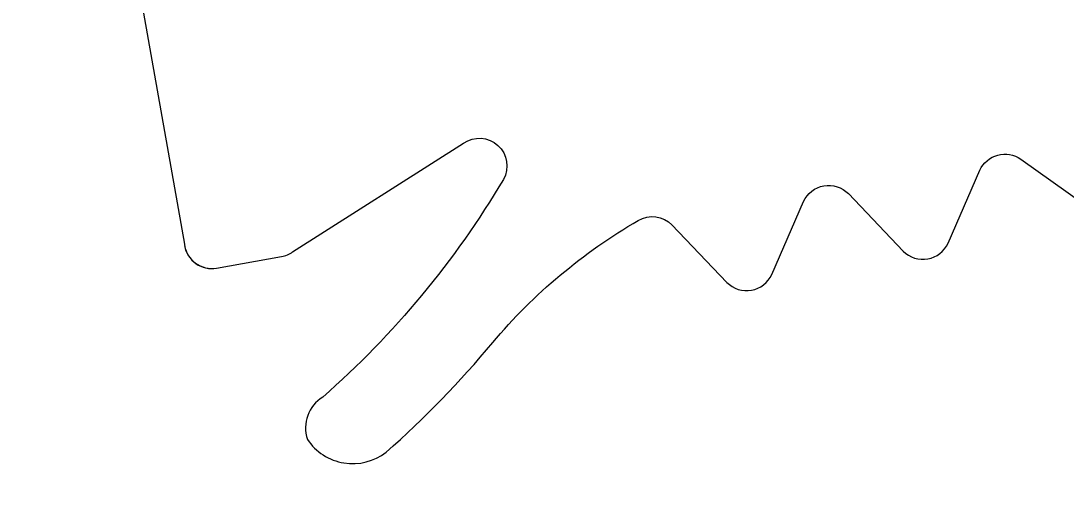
# Model space of a CAD drawing. Header units: millimetres. Extents: x 0 to 9483559, y -180456 to 305735.
# Drawn here: x 457245.15 to 457256.72, y 27032.97 to 27038.27 of the extents above; entities that cross this region are included whole.
import ezdxf
from ezdxf.enums import TextEntityAlignment as Align

# ---------------------------------------------------------------- set-up
doc = ezdxf.new("R2018")
doc.units = ezdxf.units.MM
for name, color, linetype, lineweight in [('АР_Маркер экспликации', 239, 'Continuous', 13), ('АР_Номер помещения', 250, 'Continuous', 9), ('АР_Размеры', 175, 'Continuous', 9), ('АР_Сущ Несущая стена', 250, 'Continuous', 50)]:
    doc.layers.add(name, color=color, linetype=linetype, lineweight=lineweight)
doc.layers.add('АР_Названия помещений', color=124, linetype='Continuous', lineweight=5, plot=False)
doc.layers.add('АР_Помещения_площадь', color=19, linetype='Continuous', lineweight=9, plot=False)
doc.styles.add('ISOCPEUR', font='', dxfattribs={"height": 250})
doc.styles.get("Standard").update_dxf_attribs({"font": 'GOST.TTF'})
doc.styles.get('ISOCPEUR').set_extended_font_data('ISOCPEUR', italic=True)

# ---------------------------------------------------------------- blocks, each defined once
blk = doc.blocks.new('*U333')
at = {"color": 7, "style": 'ISOCPEUR', "width": 0.7, "flags": 1}
blk.add_attdef('КАТЕГОРИЯ', (-499.166, -2092.186), '', height=250, dxfattribs=at)
at = {"layer": 'АР_Номер помещения', "color": 7, "style": 'ISOCPEUR', "width": 0.7}
blk.add_attdef('НОМЕР_ПОМЕЩЕНИЯ', text='', height=300, dxfattribs=at).set_placement((-13874.5, 6637.552), align=Align.MIDDLE_CENTER)
at = {"layer": 'АР_Помещения_площадь', "color": 7, "lineweight": 30, "width": 0.7, "flags": 104}
blk.add_attdef('ИМЯ_ПОМЕЩЕНИЯ', text='', height=100, dxfattribs=at).set_placement((157.628, 1217.141), align=Align.MIDDLE_CENTER)
at = {"layer": 'АР_Помещения_площадь', "color": 7, "style": 'ISOCPEUR', "width": 0.7}
blk.add_attdef('ПЛОЩАДЬ_ПОМЕЩЕНИЯ', text='', height=200, dxfattribs=at).set_placement((-12654.582, 407.672), align=Align.MIDDLE_RIGHT)
blk = doc.blocks.new('*U327')
at = {"color": 7, "style": 'ISOCPEUR', "width": 0.7, "flags": 1}
blk.add_attdef('КАТЕГОРИЯ', (-499.166, -2092.186), '', height=250, dxfattribs=at)
at = {"layer": 'АР_Номер помещения', "color": 7, "style": 'ISOCPEUR', "width": 0.7}
blk.add_attdef('НОМЕР_ПОМЕЩЕНИЯ', text='', height=300, dxfattribs=at).set_placement((-17424.901, 1870.773), align=Align.MIDDLE_CENTER)
at = {"layer": 'АР_Помещения_площадь', "color": 7, "lineweight": 30, "width": 0.7, "flags": 104}
blk.add_attdef('ИМЯ_ПОМЕЩЕНИЯ', text='', height=100, dxfattribs=at).set_placement((157.628, 1217.141), align=Align.MIDDLE_CENTER)
at = {"layer": 'АР_Помещения_площадь', "color": 7, "style": 'ISOCPEUR', "width": 0.7}
blk.add_attdef('ПЛОЩАДЬ_ПОМЕЩЕНИЯ', text='', height=200, dxfattribs=at).set_placement((-12452.811, 399.356), align=Align.MIDDLE_RIGHT)

msp = doc.modelspace()

# ---------------------------------------------------------------- linework, layer by layer
at = {"layer": 'АР_Размеры', "color": 5, "lineweight": 9, "ltscale": 100, "transparency": 33554687}
msp.add_lwpolyline([(457245.705, 27042.882), (457246.961, 27035.799, 0.430028), (457247.317, 27035.535), (457248.037, 27035.663, 0.109814), (457248.159, 27035.713), (457250.051, 27036.915, -0.800036), (457250.491, 27036.516, -0.079083), (457248.492, 27034.109, 0.348803), (457248.322, 27033.641, 0.436125), (457249.194, 27033.5, 0.038423), (457250.373, 27034.711, -0.086853), (457251.983, 27036.061, -0.346763), (457252.357, 27036.012), (457252.965, 27035.377, 0.527877), (457253.461, 27035.465), (457253.813, 27036.27, -0.527877), (457254.309, 27036.358), (457254.917, 27035.723, 0.527877), (457255.412, 27035.811), (457255.765, 27036.616, -0.469739), (457256.217, 27036.741), (457257.738, 27035.658, 0.667984)], format="xyb", dxfattribs=at)
msp.add_lwpolyline([(457245.705, 27042.882), (457246.961, 27035.799, 0.430028), (457247.317, 27035.535), (457248.037, 27035.663, 0.109814), (457248.159, 27035.713), (457250.051, 27036.915, -0.800036), (457250.491, 27036.516, -0.079083), (457248.492, 27034.109, 0.348803), (457248.322, 27033.641, 0.436125), (457249.194, 27033.5, 0.038423), (457250.373, 27034.711, -0.086853), (457251.983, 27036.061, -0.346763), (457252.357, 27036.012), (457252.965, 27035.377, 0.527877), (457253.461, 27035.465), (457253.813, 27036.27, -0.527877), (457254.309, 27036.358), (457254.917, 27035.723, 0.527877), (457255.412, 27035.811), (457255.765, 27036.616, -0.469739), (457256.217, 27036.741), (457257.738, 27035.658, 0.667984)], format="xyb", dxfattribs=at)
msp.add_lwpolyline([(457245.705, 27042.882), (457246.961, 27035.799, 0.430028), (457247.317, 27035.535), (457248.037, 27035.663, 0.109814), (457248.159, 27035.713), (457250.051, 27036.915, -0.800036), (457250.491, 27036.516, -0.079083), (457248.492, 27034.109, 0.348803), (457248.322, 27033.641, 0.436125), (457249.194, 27033.5, 0.038423), (457250.373, 27034.711, -0.086853), (457251.983, 27036.061, -0.346763), (457252.357, 27036.012), (457252.965, 27035.377, 0.527877), (457253.461, 27035.465), (457253.813, 27036.27, -0.527877), (457254.309, 27036.358), (457254.917, 27035.723, 0.527877), (457255.412, 27035.811), (457255.765, 27036.616, -0.469739), (457256.217, 27036.741), (457257.738, 27035.658, 0.667984)], format="xyb", dxfattribs=at)
msp.add_lwpolyline([(457245.705, 27042.882), (457246.961, 27035.799, 0.430028), (457247.317, 27035.535), (457248.037, 27035.663, 0.109814), (457248.159, 27035.713), (457250.051, 27036.915, -0.800036), (457250.491, 27036.516, -0.079083), (457248.492, 27034.109, 0.348803), (457248.322, 27033.641, 0.436125), (457249.194, 27033.5, 0.038423), (457250.373, 27034.711, -0.086853), (457251.983, 27036.061, -0.346763), (457252.357, 27036.012), (457252.965, 27035.377, 0.527877), (457253.461, 27035.465), (457253.813, 27036.27, -0.527877), (457254.309, 27036.358), (457254.917, 27035.723, 0.527877), (457255.412, 27035.811), (457255.765, 27036.616, -0.469739), (457256.217, 27036.741), (457257.738, 27035.658, 0.667984)], format="xyb", dxfattribs=at)
msp.add_lwpolyline([(457245.705, 27042.882), (457246.961, 27035.799, 0.430028), (457247.317, 27035.535), (457248.037, 27035.663, 0.109814), (457248.159, 27035.713), (457250.051, 27036.915, -0.800036), (457250.491, 27036.516, -0.079083), (457248.492, 27034.109, 0.348803), (457248.322, 27033.641, 0.436125), (457249.194, 27033.5, 0.038423), (457250.373, 27034.711, -0.086853), (457251.983, 27036.061, -0.346763), (457252.357, 27036.012), (457252.965, 27035.377, 0.527877), (457253.461, 27035.465), (457253.813, 27036.27, -0.527877), (457254.309, 27036.358), (457254.917, 27035.723, 0.527877), (457255.412, 27035.811), (457255.765, 27036.616, -0.469739), (457256.217, 27036.741), (457257.738, 27035.658, 0.667984)], format="xyb", dxfattribs=at)
msp.add_lwpolyline([(457245.705, 27042.882), (457246.961, 27035.799, 0.430028), (457247.317, 27035.535), (457248.037, 27035.663, 0.109814), (457248.159, 27035.713), (457250.051, 27036.915, -0.800036), (457250.491, 27036.516, -0.079083), (457248.492, 27034.109, 0.348803), (457248.322, 27033.641, 0.436125), (457249.194, 27033.5, 0.038423), (457250.373, 27034.711, -0.086853), (457251.983, 27036.061, -0.346763), (457252.357, 27036.012), (457252.965, 27035.377, 0.527877), (457253.461, 27035.465), (457253.813, 27036.27, -0.527877), (457254.309, 27036.358), (457254.917, 27035.723, 0.527877), (457255.412, 27035.811), (457255.765, 27036.616, -0.469739), (457256.217, 27036.741), (457257.738, 27035.658, 0.667984)], format="xyb", dxfattribs=at)
msp.add_lwpolyline([(457245.705, 27042.882), (457246.961, 27035.799, 0.430028), (457247.317, 27035.535), (457248.037, 27035.663, 0.109814), (457248.159, 27035.713), (457250.051, 27036.915, -0.800036), (457250.491, 27036.516, -0.079083), (457248.492, 27034.109, 0.348803), (457248.322, 27033.641, 0.436125), (457249.194, 27033.5, 0.038423), (457250.373, 27034.711, -0.086853), (457251.983, 27036.061, -0.346763), (457252.357, 27036.012), (457252.965, 27035.377, 0.527877), (457253.461, 27035.465), (457253.813, 27036.27, -0.527877), (457254.309, 27036.358), (457254.917, 27035.723, 0.527877), (457255.412, 27035.811), (457255.765, 27036.616, -0.469739), (457256.217, 27036.741), (457257.738, 27035.658, 0.667984)], format="xyb", dxfattribs=at)
msp.add_lwpolyline([(457245.705, 27042.882), (457246.961, 27035.799, 0.430028), (457247.317, 27035.535), (457248.037, 27035.663, 0.109814), (457248.159, 27035.713), (457250.051, 27036.915, -0.800036), (457250.491, 27036.516, -0.079083), (457248.492, 27034.109, 0.348803), (457248.322, 27033.641, 0.436125), (457249.194, 27033.5, 0.038423), (457250.373, 27034.711, -0.086853), (457251.983, 27036.061, -0.346763), (457252.357, 27036.012), (457252.965, 27035.377, 0.527877), (457253.461, 27035.465), (457253.813, 27036.27, -0.527877), (457254.309, 27036.358), (457254.917, 27035.723, 0.527877), (457255.412, 27035.811), (457255.765, 27036.616, -0.469739), (457256.217, 27036.741), (457257.738, 27035.658, 0.667984)], format="xyb", dxfattribs=at)
msp.add_lwpolyline([(457245.705, 27042.882), (457246.961, 27035.799, 0.430028), (457247.317, 27035.535), (457248.037, 27035.663, 0.109814), (457248.159, 27035.713), (457250.051, 27036.915, -0.800036), (457250.491, 27036.516, -0.079083), (457248.492, 27034.109, 0.348803), (457248.322, 27033.641, 0.436125), (457249.194, 27033.5, 0.038423), (457250.373, 27034.711, -0.086853), (457251.983, 27036.061, -0.346763), (457252.357, 27036.012), (457252.965, 27035.377, 0.527877), (457253.461, 27035.465), (457253.813, 27036.27, -0.527877), (457254.309, 27036.358), (457254.917, 27035.723, 0.527877), (457255.412, 27035.811), (457255.765, 27036.616, -0.469739), (457256.217, 27036.741), (457257.738, 27035.658, 0.667984)], format="xyb", dxfattribs=at)
msp.add_lwpolyline([(457245.705, 27042.882), (457246.961, 27035.799, 0.430028), (457247.317, 27035.535), (457248.037, 27035.663, 0.109814), (457248.159, 27035.713), (457250.051, 27036.915, -0.800036), (457250.491, 27036.516, -0.079083), (457248.492, 27034.109, 0.348803), (457248.322, 27033.641, 0.436125), (457249.194, 27033.5, 0.038423), (457250.373, 27034.711, -0.086853), (457251.983, 27036.061, -0.346763), (457252.357, 27036.012), (457252.965, 27035.377, 0.527877), (457253.461, 27035.465), (457253.813, 27036.27, -0.527877), (457254.309, 27036.358), (457254.917, 27035.723, 0.527877), (457255.412, 27035.811), (457255.765, 27036.616, -0.469739), (457256.217, 27036.741), (457257.738, 27035.658, 0.667984)], format="xyb", dxfattribs=at)
msp.add_lwpolyline([(457245.705, 27042.882), (457246.961, 27035.799, 0.430028), (457247.317, 27035.535), (457248.037, 27035.663, 0.109814), (457248.159, 27035.713), (457250.051, 27036.915, -0.800036), (457250.491, 27036.516, -0.079083), (457248.492, 27034.109, 0.348803), (457248.322, 27033.641, 0.436125), (457249.194, 27033.5, 0.038423), (457250.373, 27034.711, -0.086853), (457251.983, 27036.061, -0.346763), (457252.357, 27036.012), (457252.965, 27035.377, 0.527877), (457253.461, 27035.465), (457253.813, 27036.27, -0.527877), (457254.309, 27036.358), (457254.917, 27035.723, 0.527877), (457255.412, 27035.811), (457255.765, 27036.616, -0.469739), (457256.217, 27036.741), (457257.738, 27035.658, 0.667984)], format="xyb", dxfattribs=at)
msp.add_lwpolyline([(457245.705, 27042.882), (457246.961, 27035.799, 0.430028), (457247.317, 27035.535), (457248.037, 27035.663, 0.109814), (457248.159, 27035.713), (457250.051, 27036.915, -0.800036), (457250.491, 27036.516, -0.079083), (457248.492, 27034.109, 0.348803), (457248.322, 27033.641, 0.436125), (457249.194, 27033.5, 0.038423), (457250.373, 27034.711, -0.086853), (457251.983, 27036.061, -0.346763), (457252.357, 27036.012), (457252.965, 27035.377, 0.527877), (457253.461, 27035.465), (457253.813, 27036.27, -0.527877), (457254.309, 27036.358), (457254.917, 27035.723, 0.527877), (457255.412, 27035.811), (457255.765, 27036.616, -0.469739), (457256.217, 27036.741), (457257.738, 27035.658, 0.667984)], format="xyb", dxfattribs=at)
msp.add_lwpolyline([(457245.705, 27042.882), (457246.961, 27035.799, 0.430028), (457247.317, 27035.535), (457248.037, 27035.663, 0.109814), (457248.159, 27035.713), (457250.051, 27036.915, -0.800036), (457250.491, 27036.516, -0.079083), (457248.492, 27034.109, 0.348803), (457248.322, 27033.641, 0.436125), (457249.194, 27033.5, 0.038423), (457250.373, 27034.711, -0.086853), (457251.983, 27036.061, -0.346763), (457252.357, 27036.012), (457252.965, 27035.377, 0.527877), (457253.461, 27035.465), (457253.813, 27036.27, -0.527877), (457254.309, 27036.358), (457254.917, 27035.723, 0.527877), (457255.412, 27035.811), (457255.765, 27036.616, -0.469739), (457256.217, 27036.741), (457257.738, 27035.658, 0.667984)], format="xyb", dxfattribs=at)
msp.add_lwpolyline([(457245.705, 27042.882), (457246.961, 27035.799, 0.430028), (457247.317, 27035.535), (457248.037, 27035.663, 0.109814), (457248.159, 27035.713), (457250.051, 27036.915, -0.800036), (457250.491, 27036.516, -0.079083), (457248.492, 27034.109, 0.348803), (457248.322, 27033.641, 0.436125), (457249.194, 27033.5, 0.038423), (457250.373, 27034.711, -0.086853), (457251.983, 27036.061, -0.346763), (457252.357, 27036.012), (457252.965, 27035.377, 0.527877), (457253.461, 27035.465), (457253.813, 27036.27, -0.527877), (457254.309, 27036.358), (457254.917, 27035.723, 0.527877), (457255.412, 27035.811), (457255.765, 27036.616, -0.469739), (457256.217, 27036.741), (457257.738, 27035.658, 0.667984)], format="xyb", dxfattribs=at)
msp.add_lwpolyline([(457245.705, 27042.882), (457246.961, 27035.799, 0.430028), (457247.317, 27035.535), (457248.037, 27035.663, 0.109814), (457248.159, 27035.713), (457250.051, 27036.915, -0.800036), (457250.491, 27036.516, -0.079083), (457248.492, 27034.109, 0.348803), (457248.322, 27033.641, 0.436125), (457249.194, 27033.5, 0.038423), (457250.373, 27034.711, -0.086853), (457251.983, 27036.061, -0.346763), (457252.357, 27036.012), (457252.965, 27035.377, 0.527877), (457253.461, 27035.465), (457253.813, 27036.27, -0.527877), (457254.309, 27036.358), (457254.917, 27035.723, 0.527877), (457255.412, 27035.811), (457255.765, 27036.616, -0.469739), (457256.217, 27036.741), (457257.738, 27035.658, 0.667984)], format="xyb", dxfattribs=at)
msp.add_lwpolyline([(457245.705, 27042.882), (457246.961, 27035.799, 0.430028), (457247.317, 27035.535), (457248.037, 27035.663, 0.109814), (457248.159, 27035.713), (457250.051, 27036.915, -0.800036), (457250.491, 27036.516, -0.079083), (457248.492, 27034.109, 0.348803), (457248.322, 27033.641, 0.436125), (457249.194, 27033.5, 0.038423), (457250.373, 27034.711, -0.086853), (457251.983, 27036.061, -0.346763), (457252.357, 27036.012), (457252.965, 27035.377, 0.527877), (457253.461, 27035.465), (457253.813, 27036.27, -0.527877), (457254.309, 27036.358), (457254.917, 27035.723, 0.527877), (457255.412, 27035.811), (457255.765, 27036.616, -0.469739), (457256.217, 27036.741), (457257.738, 27035.658, 0.667984)], format="xyb", dxfattribs=at)
msp.add_lwpolyline([(457245.705, 27042.882), (457246.961, 27035.799, 0.430028), (457247.317, 27035.535), (457248.037, 27035.663, 0.109814), (457248.159, 27035.713), (457250.051, 27036.915, -0.800036), (457250.491, 27036.516, -0.079083), (457248.492, 27034.109, 0.348803), (457248.322, 27033.641, 0.436125), (457249.194, 27033.5, 0.038423), (457250.373, 27034.711, -0.086853), (457251.983, 27036.061, -0.346763), (457252.357, 27036.012), (457252.965, 27035.377, 0.527877), (457253.461, 27035.465), (457253.813, 27036.27, -0.527877), (457254.309, 27036.358), (457254.917, 27035.723, 0.527877), (457255.412, 27035.811), (457255.765, 27036.616, -0.469739), (457256.217, 27036.741), (457257.738, 27035.658, 0.667984)], format="xyb", dxfattribs=at)
msp.add_lwpolyline([(457245.705, 27042.882), (457246.961, 27035.799, 0.430028), (457247.317, 27035.535), (457248.037, 27035.663, 0.109814), (457248.159, 27035.713), (457250.051, 27036.915, -0.800036), (457250.491, 27036.516, -0.079083), (457248.492, 27034.109, 0.348803), (457248.322, 27033.641, 0.436125), (457249.194, 27033.5, 0.038423), (457250.373, 27034.711, -0.086853), (457251.983, 27036.061, -0.346763), (457252.357, 27036.012), (457252.965, 27035.377, 0.527877), (457253.461, 27035.465), (457253.813, 27036.27, -0.527877), (457254.309, 27036.358), (457254.917, 27035.723, 0.527877), (457255.412, 27035.811), (457255.765, 27036.616, -0.469739), (457256.217, 27036.741), (457257.738, 27035.658, 0.667984)], format="xyb", dxfattribs=at)
msp.add_lwpolyline([(457245.705, 27042.882), (457246.961, 27035.799, 0.430028), (457247.317, 27035.535), (457248.037, 27035.663, 0.109814), (457248.159, 27035.713), (457250.051, 27036.915, -0.800036), (457250.491, 27036.516, -0.079083), (457248.492, 27034.109, 0.348803), (457248.322, 27033.641, 0.436125), (457249.194, 27033.5, 0.038423), (457250.373, 27034.711, -0.086853), (457251.983, 27036.061, -0.346763), (457252.357, 27036.012), (457252.965, 27035.377, 0.527877), (457253.461, 27035.465), (457253.813, 27036.27, -0.527877), (457254.309, 27036.358), (457254.917, 27035.723, 0.527877), (457255.412, 27035.811), (457255.765, 27036.616, -0.469739), (457256.217, 27036.741), (457257.738, 27035.658, 0.667984)], format="xyb", dxfattribs=at)
msp.add_lwpolyline([(457245.705, 27042.882), (457246.961, 27035.799, 0.430028), (457247.317, 27035.535), (457248.037, 27035.663, 0.109814), (457248.159, 27035.713), (457250.051, 27036.915, -0.800036), (457250.491, 27036.516, -0.079083), (457248.492, 27034.109, 0.348803), (457248.322, 27033.641, 0.436125), (457249.194, 27033.5, 0.038423), (457250.373, 27034.711, -0.086853), (457251.983, 27036.061, -0.346763), (457252.357, 27036.012), (457252.965, 27035.377, 0.527877), (457253.461, 27035.465), (457253.813, 27036.27, -0.527877), (457254.309, 27036.358), (457254.917, 27035.723, 0.527877), (457255.412, 27035.811), (457255.765, 27036.616, -0.469739), (457256.217, 27036.741), (457257.738, 27035.658, 0.667984)], format="xyb", dxfattribs=at)
msp.add_lwpolyline([(457245.705, 27042.882), (457246.961, 27035.799, 0.430028), (457247.317, 27035.535), (457248.037, 27035.663, 0.109814), (457248.159, 27035.713), (457250.051, 27036.915, -0.800036), (457250.491, 27036.516, -0.079083), (457248.492, 27034.109, 0.348803), (457248.322, 27033.641, 0.436125), (457249.194, 27033.5, 0.038423), (457250.373, 27034.711, -0.086853), (457251.983, 27036.061, -0.346763), (457252.357, 27036.012), (457252.965, 27035.377, 0.527877), (457253.461, 27035.465), (457253.813, 27036.27, -0.527877), (457254.309, 27036.358), (457254.917, 27035.723, 0.527877), (457255.412, 27035.811), (457255.765, 27036.616, -0.469739), (457256.217, 27036.741), (457257.738, 27035.658, 0.667984)], format="xyb", dxfattribs=at)
msp.add_lwpolyline([(457245.705, 27042.882), (457246.961, 27035.799, 0.430028), (457247.317, 27035.535), (457248.037, 27035.663, 0.109814), (457248.159, 27035.713), (457250.051, 27036.915, -0.800036), (457250.491, 27036.516, -0.079083), (457248.492, 27034.109, 0.348803), (457248.322, 27033.641, 0.436125), (457249.194, 27033.5, 0.038423), (457250.373, 27034.711, -0.086853), (457251.983, 27036.061, -0.346763), (457252.357, 27036.012), (457252.965, 27035.377, 0.527877), (457253.461, 27035.465), (457253.813, 27036.27, -0.527877), (457254.309, 27036.358), (457254.917, 27035.723, 0.527877), (457255.412, 27035.811), (457255.765, 27036.616, -0.469739), (457256.217, 27036.741), (457257.738, 27035.658, 0.667984)], format="xyb", dxfattribs=at)
msp.add_lwpolyline([(457245.705, 27042.882), (457246.961, 27035.799, 0.430028), (457247.317, 27035.535), (457248.037, 27035.663, 0.109814), (457248.159, 27035.713), (457250.051, 27036.915, -0.800036), (457250.491, 27036.516, -0.079083), (457248.492, 27034.109, 0.348803), (457248.322, 27033.641, 0.436125), (457249.194, 27033.5, 0.038423), (457250.373, 27034.711, -0.086853), (457251.983, 27036.061, -0.346763), (457252.357, 27036.012), (457252.965, 27035.377, 0.527877), (457253.461, 27035.465), (457253.813, 27036.27, -0.527877), (457254.309, 27036.358), (457254.917, 27035.723, 0.527877), (457255.412, 27035.811), (457255.765, 27036.616, -0.469739), (457256.217, 27036.741), (457257.738, 27035.658, 0.667984)], format="xyb", dxfattribs=at)
msp.add_lwpolyline([(457245.705, 27042.882), (457246.961, 27035.799, 0.430028), (457247.317, 27035.535), (457248.037, 27035.663, 0.109814), (457248.159, 27035.713), (457250.051, 27036.915, -0.800036), (457250.491, 27036.516, -0.079083), (457248.492, 27034.109, 0.348803), (457248.322, 27033.641, 0.436125), (457249.194, 27033.5, 0.038423), (457250.373, 27034.711, -0.086853), (457251.983, 27036.061, -0.346763), (457252.357, 27036.012), (457252.965, 27035.377, 0.527877), (457253.461, 27035.465), (457253.813, 27036.27, -0.527877), (457254.309, 27036.358), (457254.917, 27035.723, 0.527877), (457255.412, 27035.811), (457255.765, 27036.616, -0.469739), (457256.217, 27036.741), (457257.738, 27035.658, 0.667984)], format="xyb", dxfattribs=at)
msp.add_lwpolyline([(457245.705, 27042.882), (457246.961, 27035.799, 0.430028), (457247.317, 27035.535), (457248.037, 27035.663, 0.109814), (457248.159, 27035.713), (457250.051, 27036.915, -0.800036), (457250.491, 27036.516, -0.079083), (457248.492, 27034.109, 0.348803), (457248.322, 27033.641, 0.436125), (457249.194, 27033.5, 0.038423), (457250.373, 27034.711, -0.086853), (457251.983, 27036.061, -0.346763), (457252.357, 27036.012), (457252.965, 27035.377, 0.527877), (457253.461, 27035.465), (457253.813, 27036.27, -0.527877), (457254.309, 27036.358), (457254.917, 27035.723, 0.527877), (457255.412, 27035.811), (457255.765, 27036.616, -0.469739), (457256.217, 27036.741), (457257.738, 27035.658, 0.667984)], format="xyb", dxfattribs=at)
msp.add_lwpolyline([(457245.705, 27042.882), (457246.961, 27035.799, 0.430028), (457247.317, 27035.535), (457248.037, 27035.663, 0.109814), (457248.159, 27035.713), (457250.051, 27036.915, -0.800036), (457250.491, 27036.516, -0.079083), (457248.492, 27034.109, 0.348803), (457248.322, 27033.641, 0.436125), (457249.194, 27033.5, 0.038423), (457250.373, 27034.711, -0.086853), (457251.983, 27036.061, -0.346763), (457252.357, 27036.012), (457252.965, 27035.377, 0.527877), (457253.461, 27035.465), (457253.813, 27036.27, -0.527877), (457254.309, 27036.358), (457254.917, 27035.723, 0.527877), (457255.412, 27035.811), (457255.765, 27036.616, -0.469739), (457256.217, 27036.741), (457257.738, 27035.658, 0.667984)], format="xyb", dxfattribs=at)
msp.add_lwpolyline([(457245.705, 27042.882), (457246.961, 27035.799, 0.430028), (457247.317, 27035.535), (457248.037, 27035.663, 0.109814), (457248.159, 27035.713), (457250.051, 27036.915, -0.800036), (457250.491, 27036.516, -0.079083), (457248.492, 27034.109, 0.348803), (457248.322, 27033.641, 0.436125), (457249.194, 27033.5, 0.038423), (457250.373, 27034.711, -0.086853), (457251.983, 27036.061, -0.346763), (457252.357, 27036.012), (457252.965, 27035.377, 0.527877), (457253.461, 27035.465), (457253.813, 27036.27, -0.527877), (457254.309, 27036.358), (457254.917, 27035.723, 0.527877), (457255.412, 27035.811), (457255.765, 27036.616, -0.469739), (457256.217, 27036.741), (457257.738, 27035.658, 0.667984)], format="xyb", dxfattribs=at)
msp.add_lwpolyline([(457245.705, 27042.882), (457246.961, 27035.799, 0.430028), (457247.317, 27035.535), (457248.037, 27035.663, 0.109814), (457248.159, 27035.713), (457250.051, 27036.915, -0.800036), (457250.491, 27036.516, -0.079083), (457248.492, 27034.109, 0.348803), (457248.322, 27033.641, 0.436125), (457249.194, 27033.5, 0.038423), (457250.373, 27034.711, -0.086853), (457251.983, 27036.061, -0.346763), (457252.357, 27036.012), (457252.965, 27035.377, 0.527877), (457253.461, 27035.465), (457253.813, 27036.27, -0.527877), (457254.309, 27036.358), (457254.917, 27035.723, 0.527877), (457255.412, 27035.811), (457255.765, 27036.616, -0.469739), (457256.217, 27036.741), (457257.738, 27035.658, 0.667984)], format="xyb", dxfattribs=at)
msp.add_lwpolyline([(457245.705, 27042.882), (457246.961, 27035.799, 0.430028), (457247.317, 27035.535), (457248.037, 27035.663, 0.109814), (457248.159, 27035.713), (457250.051, 27036.915, -0.800036), (457250.491, 27036.516, -0.079083), (457248.492, 27034.109, 0.348803), (457248.322, 27033.641, 0.436125), (457249.194, 27033.5, 0.038423), (457250.373, 27034.711, -0.086853), (457251.983, 27036.061, -0.346763), (457252.357, 27036.012), (457252.965, 27035.377, 0.527877), (457253.461, 27035.465), (457253.813, 27036.27, -0.527877), (457254.309, 27036.358), (457254.917, 27035.723, 0.527877), (457255.412, 27035.811), (457255.765, 27036.616, -0.469739), (457256.217, 27036.741), (457257.738, 27035.658, 0.667984)], format="xyb", dxfattribs=at)
msp.add_lwpolyline([(457245.705, 27042.882), (457246.961, 27035.799, 0.430028), (457247.317, 27035.535), (457248.037, 27035.663, 0.109814), (457248.159, 27035.713), (457250.051, 27036.915, -0.800036), (457250.491, 27036.516, -0.079083), (457248.492, 27034.109, 0.348803), (457248.322, 27033.641, 0.436125), (457249.194, 27033.5, 0.038423), (457250.373, 27034.711, -0.086853), (457251.983, 27036.061, -0.346763), (457252.357, 27036.012), (457252.965, 27035.377, 0.527877), (457253.461, 27035.465), (457253.813, 27036.27, -0.527877), (457254.309, 27036.358), (457254.917, 27035.723, 0.527877), (457255.412, 27035.811), (457255.765, 27036.616, -0.469739), (457256.217, 27036.741), (457257.738, 27035.658, 0.667984)], format="xyb", dxfattribs=at)
msp.add_lwpolyline([(457245.705, 27042.882), (457246.961, 27035.799, 0.430028), (457247.317, 27035.535), (457248.037, 27035.663, 0.109814), (457248.159, 27035.713), (457250.051, 27036.915, -0.800036), (457250.491, 27036.516, -0.079083), (457248.492, 27034.109, 0.348803), (457248.322, 27033.641, 0.436125), (457249.194, 27033.5, 0.038423), (457250.373, 27034.711, -0.086853), (457251.983, 27036.061, -0.346763), (457252.357, 27036.012), (457252.965, 27035.377, 0.527877), (457253.461, 27035.465), (457253.813, 27036.27, -0.527877), (457254.309, 27036.358), (457254.917, 27035.723, 0.527877), (457255.412, 27035.811), (457255.765, 27036.616, -0.469739), (457256.217, 27036.741), (457257.738, 27035.658, 0.667984)], format="xyb", dxfattribs=at)
msp.add_lwpolyline([(457245.705, 27042.882), (457246.961, 27035.799, 0.430028), (457247.317, 27035.535), (457248.037, 27035.663, 0.109814), (457248.159, 27035.713), (457250.051, 27036.915, -0.800036), (457250.491, 27036.516, -0.079083), (457248.492, 27034.109, 0.348803), (457248.322, 27033.641, 0.436125), (457249.194, 27033.5, 0.038423), (457250.373, 27034.711, -0.086853), (457251.983, 27036.061, -0.346763), (457252.357, 27036.012), (457252.965, 27035.377, 0.527877), (457253.461, 27035.465), (457253.813, 27036.27, -0.527877), (457254.309, 27036.358), (457254.917, 27035.723, 0.527877), (457255.412, 27035.811), (457255.765, 27036.616, -0.469739), (457256.217, 27036.741), (457257.738, 27035.658, 0.667984)], format="xyb", dxfattribs=at)
msp.add_lwpolyline([(457245.705, 27042.882), (457246.961, 27035.799, 0.430028), (457247.317, 27035.535), (457248.037, 27035.663, 0.109814), (457248.159, 27035.713), (457250.051, 27036.915, -0.800036), (457250.491, 27036.516, -0.079083), (457248.492, 27034.109, 0.348803), (457248.322, 27033.641, 0.436125), (457249.194, 27033.5, 0.038423), (457250.373, 27034.711, -0.086853), (457251.983, 27036.061, -0.346763), (457252.357, 27036.012), (457252.965, 27035.377, 0.527877), (457253.461, 27035.465), (457253.813, 27036.27, -0.527877), (457254.309, 27036.358), (457254.917, 27035.723, 0.527877), (457255.412, 27035.811), (457255.765, 27036.616, -0.469739), (457256.217, 27036.741), (457257.738, 27035.658, 0.667984)], format="xyb", dxfattribs=at)
msp.add_lwpolyline([(457245.705, 27042.882), (457246.961, 27035.799, 0.430028), (457247.317, 27035.535), (457248.037, 27035.663, 0.109814), (457248.159, 27035.713), (457250.051, 27036.915, -0.800036), (457250.491, 27036.516, -0.079083), (457248.492, 27034.109, 0.348803), (457248.322, 27033.641, 0.436125), (457249.194, 27033.5, 0.038423), (457250.373, 27034.711, -0.086853), (457251.983, 27036.061, -0.346763), (457252.357, 27036.012), (457252.965, 27035.377, 0.527877), (457253.461, 27035.465), (457253.813, 27036.27, -0.527877), (457254.309, 27036.358), (457254.917, 27035.723, 0.527877), (457255.412, 27035.811), (457255.765, 27036.616, -0.469739), (457256.217, 27036.741), (457257.738, 27035.658, 0.667984)], format="xyb", dxfattribs=at)
msp.add_lwpolyline([(457245.705, 27042.882), (457246.961, 27035.799, 0.430028), (457247.317, 27035.535), (457248.037, 27035.663, 0.109814), (457248.159, 27035.713), (457250.051, 27036.915, -0.800036), (457250.491, 27036.516, -0.079083), (457248.492, 27034.109, 0.348803), (457248.322, 27033.641, 0.436125), (457249.194, 27033.5, 0.038423), (457250.373, 27034.711, -0.086853), (457251.983, 27036.061, -0.346763), (457252.357, 27036.012), (457252.965, 27035.377, 0.527877), (457253.461, 27035.465), (457253.813, 27036.27, -0.527877), (457254.309, 27036.358), (457254.917, 27035.723, 0.527877), (457255.412, 27035.811), (457255.765, 27036.616, -0.469739), (457256.217, 27036.741), (457257.738, 27035.658, 0.667984)], format="xyb", dxfattribs=at)
msp.add_lwpolyline([(457245.705, 27042.882), (457246.961, 27035.799, 0.430028), (457247.317, 27035.535), (457248.037, 27035.663, 0.109814), (457248.159, 27035.713), (457250.051, 27036.915, -0.800036), (457250.491, 27036.516, -0.079083), (457248.492, 27034.109, 0.348803), (457248.322, 27033.641, 0.436125), (457249.194, 27033.5, 0.038423), (457250.373, 27034.711, -0.086853), (457251.983, 27036.061, -0.346763), (457252.357, 27036.012), (457252.965, 27035.377, 0.527877), (457253.461, 27035.465), (457253.813, 27036.27, -0.527877), (457254.309, 27036.358), (457254.917, 27035.723, 0.527877), (457255.412, 27035.811), (457255.765, 27036.616, -0.469739), (457256.217, 27036.741), (457257.738, 27035.658, 0.667984)], format="xyb", dxfattribs=at)
msp.add_lwpolyline([(457245.705, 27042.882), (457246.961, 27035.799, 0.430028), (457247.317, 27035.535), (457248.037, 27035.663, 0.109814), (457248.159, 27035.713), (457250.051, 27036.915, -0.800036), (457250.491, 27036.516, -0.079083), (457248.492, 27034.109, 0.348803), (457248.322, 27033.641, 0.436125), (457249.194, 27033.5, 0.038423), (457250.373, 27034.711, -0.086853), (457251.983, 27036.061, -0.346763), (457252.357, 27036.012), (457252.965, 27035.377, 0.527877), (457253.461, 27035.465), (457253.813, 27036.27, -0.527877), (457254.309, 27036.358), (457254.917, 27035.723, 0.527877), (457255.412, 27035.811), (457255.765, 27036.616, -0.469739), (457256.217, 27036.741), (457257.738, 27035.658, 0.667984)], format="xyb", dxfattribs=at)
msp.add_lwpolyline([(457245.705, 27042.882), (457246.961, 27035.799, 0.430028), (457247.317, 27035.535), (457248.037, 27035.663, 0.109814), (457248.159, 27035.713), (457250.051, 27036.915, -0.800036), (457250.491, 27036.516, -0.079083), (457248.492, 27034.109, 0.348803), (457248.322, 27033.641, 0.436125), (457249.194, 27033.5, 0.038423), (457250.373, 27034.711, -0.086853), (457251.983, 27036.061, -0.346763), (457252.357, 27036.012), (457252.965, 27035.377, 0.527877), (457253.461, 27035.465), (457253.813, 27036.27, -0.527877), (457254.309, 27036.358), (457254.917, 27035.723, 0.527877), (457255.412, 27035.811), (457255.765, 27036.616, -0.469739), (457256.217, 27036.741), (457257.738, 27035.658, 0.667984)], format="xyb", dxfattribs=at)
msp.add_lwpolyline([(457245.705, 27042.882), (457246.961, 27035.799, 0.430028), (457247.317, 27035.535), (457248.037, 27035.663, 0.109814), (457248.159, 27035.713), (457250.051, 27036.915, -0.800036), (457250.491, 27036.516, -0.079083), (457248.492, 27034.109, 0.348803), (457248.322, 27033.641, 0.436125), (457249.194, 27033.5, 0.038423), (457250.373, 27034.711, -0.086853), (457251.983, 27036.061, -0.346763), (457252.357, 27036.012), (457252.965, 27035.377, 0.527877), (457253.461, 27035.465), (457253.813, 27036.27, -0.527877), (457254.309, 27036.358), (457254.917, 27035.723, 0.527877), (457255.412, 27035.811), (457255.765, 27036.616, -0.469739), (457256.217, 27036.741), (457257.738, 27035.658, 0.667984)], format="xyb", dxfattribs=at)
msp.add_lwpolyline([(457245.705, 27042.882), (457246.961, 27035.799, 0.430028), (457247.317, 27035.535), (457248.037, 27035.663, 0.109814), (457248.159, 27035.713), (457250.051, 27036.915, -0.800036), (457250.491, 27036.516, -0.079083), (457248.492, 27034.109, 0.348803), (457248.322, 27033.641, 0.436125), (457249.194, 27033.5, 0.038423), (457250.373, 27034.711, -0.086853), (457251.983, 27036.061, -0.346763), (457252.357, 27036.012), (457252.965, 27035.377, 0.527877), (457253.461, 27035.465), (457253.813, 27036.27, -0.527877), (457254.309, 27036.358), (457254.917, 27035.723, 0.527877), (457255.412, 27035.811), (457255.765, 27036.616, -0.469739), (457256.217, 27036.741), (457257.738, 27035.658, 0.667984)], format="xyb", dxfattribs=at)
msp.add_lwpolyline([(457245.705, 27042.882), (457246.961, 27035.799, 0.430028), (457247.317, 27035.535), (457248.037, 27035.663, 0.109814), (457248.159, 27035.713), (457250.051, 27036.915, -0.800036), (457250.491, 27036.516, -0.079083), (457248.492, 27034.109, 0.348803), (457248.322, 27033.641, 0.436125), (457249.194, 27033.5, 0.038423), (457250.373, 27034.711, -0.086853), (457251.983, 27036.061, -0.346763), (457252.357, 27036.012), (457252.965, 27035.377, 0.527877), (457253.461, 27035.465), (457253.813, 27036.27, -0.527877), (457254.309, 27036.358), (457254.917, 27035.723, 0.527877), (457255.412, 27035.811), (457255.765, 27036.616, -0.469739), (457256.217, 27036.741), (457257.738, 27035.658, 0.667984)], format="xyb", dxfattribs=at)
msp.add_lwpolyline([(457245.705, 27042.882), (457246.961, 27035.799, 0.430028), (457247.317, 27035.535), (457248.037, 27035.663, 0.109814), (457248.159, 27035.713), (457250.051, 27036.915, -0.800036), (457250.491, 27036.516, -0.079083), (457248.492, 27034.109, 0.348803), (457248.322, 27033.641, 0.436125), (457249.194, 27033.5, 0.038423), (457250.373, 27034.711, -0.086853), (457251.983, 27036.061, -0.346763), (457252.357, 27036.012), (457252.965, 27035.377, 0.527877), (457253.461, 27035.465), (457253.813, 27036.27, -0.527877), (457254.309, 27036.358), (457254.917, 27035.723, 0.527877), (457255.412, 27035.811), (457255.765, 27036.616, -0.469739), (457256.217, 27036.741), (457257.738, 27035.658, 0.667984)], format="xyb", dxfattribs=at)
msp.add_lwpolyline([(457245.705, 27042.882), (457246.961, 27035.799, 0.430028), (457247.317, 27035.535), (457248.037, 27035.663, 0.109814), (457248.159, 27035.713), (457250.051, 27036.915, -0.800036), (457250.491, 27036.516, -0.079083), (457248.492, 27034.109, 0.348803), (457248.322, 27033.641, 0.436125), (457249.194, 27033.5, 0.038423), (457250.373, 27034.711, -0.086853), (457251.983, 27036.061, -0.346763), (457252.357, 27036.012), (457252.965, 27035.377, 0.527877), (457253.461, 27035.465), (457253.813, 27036.27, -0.527877), (457254.309, 27036.358), (457254.917, 27035.723, 0.527877), (457255.412, 27035.811), (457255.765, 27036.616, -0.469739), (457256.217, 27036.741), (457257.738, 27035.658, 0.667984)], format="xyb", dxfattribs=at)
msp.add_lwpolyline([(457245.705, 27042.882), (457246.961, 27035.799, 0.430028), (457247.317, 27035.535), (457248.037, 27035.663, 0.109814), (457248.159, 27035.713), (457250.051, 27036.915, -0.800036), (457250.491, 27036.516, -0.079083), (457248.492, 27034.109, 0.348803), (457248.322, 27033.641, 0.436125), (457249.194, 27033.5, 0.038423), (457250.373, 27034.711, -0.086853), (457251.983, 27036.061, -0.346763), (457252.357, 27036.012), (457252.965, 27035.377, 0.527877), (457253.461, 27035.465), (457253.813, 27036.27, -0.527877), (457254.309, 27036.358), (457254.917, 27035.723, 0.527877), (457255.412, 27035.811), (457255.765, 27036.616, -0.469739), (457256.217, 27036.741), (457257.738, 27035.658, 0.667984)], format="xyb", dxfattribs=at)
msp.add_lwpolyline([(457245.705, 27042.882), (457246.961, 27035.799, 0.430028), (457247.317, 27035.535), (457248.037, 27035.663, 0.109814), (457248.159, 27035.713), (457250.051, 27036.915, -0.800036), (457250.491, 27036.516, -0.079083), (457248.492, 27034.109, 0.348803), (457248.322, 27033.641, 0.436125), (457249.194, 27033.5, 0.038423), (457250.373, 27034.711, -0.086853), (457251.983, 27036.061, -0.346763), (457252.357, 27036.012), (457252.965, 27035.377, 0.527877), (457253.461, 27035.465), (457253.813, 27036.27, -0.527877), (457254.309, 27036.358), (457254.917, 27035.723, 0.527877), (457255.412, 27035.811), (457255.765, 27036.616, -0.469739), (457256.217, 27036.741), (457257.738, 27035.658, 0.667984)], format="xyb", dxfattribs=at)
msp.add_lwpolyline([(457245.705, 27042.882), (457246.961, 27035.799, 0.430028), (457247.317, 27035.535), (457248.037, 27035.663, 0.109814), (457248.159, 27035.713), (457250.051, 27036.915, -0.800036), (457250.491, 27036.516, -0.079083), (457248.492, 27034.109, 0.348803), (457248.322, 27033.641, 0.436125), (457249.194, 27033.5, 0.038423), (457250.373, 27034.711, -0.086853), (457251.983, 27036.061, -0.346763), (457252.357, 27036.012), (457252.965, 27035.377, 0.527877), (457253.461, 27035.465), (457253.813, 27036.27, -0.527877), (457254.309, 27036.358), (457254.917, 27035.723, 0.527877), (457255.412, 27035.811), (457255.765, 27036.616, -0.469739), (457256.217, 27036.741), (457257.738, 27035.658, 0.667984)], format="xyb", dxfattribs=at)
msp.add_lwpolyline([(457245.705, 27042.882), (457246.961, 27035.799, 0.430028), (457247.317, 27035.535), (457248.037, 27035.663, 0.109814), (457248.159, 27035.713), (457250.051, 27036.915, -0.800036), (457250.491, 27036.516, -0.079083), (457248.492, 27034.109, 0.348803), (457248.322, 27033.641, 0.436125), (457249.194, 27033.5, 0.038423), (457250.373, 27034.711, -0.086853), (457251.983, 27036.061, -0.346763), (457252.357, 27036.012), (457252.965, 27035.377, 0.527877), (457253.461, 27035.465), (457253.813, 27036.27, -0.527877), (457254.309, 27036.358), (457254.917, 27035.723, 0.527877), (457255.412, 27035.811), (457255.765, 27036.616, -0.469739), (457256.217, 27036.741), (457257.738, 27035.658, 0.667984)], format="xyb", dxfattribs=at)
msp.add_lwpolyline([(457245.705, 27042.882), (457246.961, 27035.799, 0.430028), (457247.317, 27035.535), (457248.037, 27035.663, 0.109814), (457248.159, 27035.713), (457250.051, 27036.915, -0.800036), (457250.491, 27036.516, -0.079083), (457248.492, 27034.109, 0.348803), (457248.322, 27033.641, 0.436125), (457249.194, 27033.5, 0.038423), (457250.373, 27034.711, -0.086853), (457251.983, 27036.061, -0.346763), (457252.357, 27036.012), (457252.965, 27035.377, 0.527877), (457253.461, 27035.465), (457253.813, 27036.27, -0.527877), (457254.309, 27036.358), (457254.917, 27035.723, 0.527877), (457255.412, 27035.811), (457255.765, 27036.616, -0.469739), (457256.217, 27036.741), (457257.738, 27035.658, 0.667984)], format="xyb", dxfattribs=at)
msp.add_lwpolyline([(457245.705, 27042.882), (457246.961, 27035.799, 0.430028), (457247.317, 27035.535), (457248.037, 27035.663, 0.109814), (457248.159, 27035.713), (457250.051, 27036.915, -0.800036), (457250.491, 27036.516, -0.079083), (457248.492, 27034.109, 0.348803), (457248.322, 27033.641, 0.436125), (457249.194, 27033.5, 0.038423), (457250.373, 27034.711, -0.086853), (457251.983, 27036.061, -0.346763), (457252.357, 27036.012), (457252.965, 27035.377, 0.527877), (457253.461, 27035.465), (457253.813, 27036.27, -0.527877), (457254.309, 27036.358), (457254.917, 27035.723, 0.527877), (457255.412, 27035.811), (457255.765, 27036.616, -0.469739), (457256.217, 27036.741), (457257.738, 27035.658, 0.667984)], format="xyb", dxfattribs=at)
msp.add_lwpolyline([(457245.705, 27042.882), (457246.961, 27035.799, 0.430028), (457247.317, 27035.535), (457248.037, 27035.663, 0.109814), (457248.159, 27035.713), (457250.051, 27036.915, -0.800036), (457250.491, 27036.516, -0.079083), (457248.492, 27034.109, 0.348803), (457248.322, 27033.641, 0.436125), (457249.194, 27033.5, 0.038423), (457250.373, 27034.711, -0.086853), (457251.983, 27036.061, -0.346763), (457252.357, 27036.012), (457252.965, 27035.377, 0.527877), (457253.461, 27035.465), (457253.813, 27036.27, -0.527877), (457254.309, 27036.358), (457254.917, 27035.723, 0.527877), (457255.412, 27035.811), (457255.765, 27036.616, -0.469739), (457256.217, 27036.741), (457257.738, 27035.658, 0.667984)], format="xyb", dxfattribs=at)
msp.add_lwpolyline([(457245.705, 27042.882), (457246.961, 27035.799, 0.430028), (457247.317, 27035.535), (457248.037, 27035.663, 0.109814), (457248.159, 27035.713), (457250.051, 27036.915, -0.800036), (457250.491, 27036.516, -0.079083), (457248.492, 27034.109, 0.348803), (457248.322, 27033.641, 0.436125), (457249.194, 27033.5, 0.038423), (457250.373, 27034.711, -0.086853), (457251.983, 27036.061, -0.346763), (457252.357, 27036.012), (457252.965, 27035.377, 0.527877), (457253.461, 27035.465), (457253.813, 27036.27, -0.527877), (457254.309, 27036.358), (457254.917, 27035.723, 0.527877), (457255.412, 27035.811), (457255.765, 27036.616, -0.469739), (457256.217, 27036.741), (457257.738, 27035.658, 0.667984)], format="xyb", dxfattribs=at)
msp.add_lwpolyline([(457245.705, 27042.882), (457246.961, 27035.799, 0.430028), (457247.317, 27035.535), (457248.037, 27035.663, 0.109814), (457248.159, 27035.713), (457250.051, 27036.915, -0.800036), (457250.491, 27036.516, -0.079083), (457248.492, 27034.109, 0.348803), (457248.322, 27033.641, 0.436125), (457249.194, 27033.5, 0.038423), (457250.373, 27034.711, -0.086853), (457251.983, 27036.061, -0.346763), (457252.357, 27036.012), (457252.965, 27035.377, 0.527877), (457253.461, 27035.465), (457253.813, 27036.27, -0.527877), (457254.309, 27036.358), (457254.917, 27035.723, 0.527877), (457255.412, 27035.811), (457255.765, 27036.616, -0.469739), (457256.217, 27036.741), (457257.738, 27035.658, 0.667984)], format="xyb", dxfattribs=at)
msp.add_lwpolyline([(457245.705, 27042.882), (457246.961, 27035.799, 0.430028), (457247.317, 27035.535), (457248.037, 27035.663, 0.109814), (457248.159, 27035.713), (457250.051, 27036.915, -0.800036), (457250.491, 27036.516, -0.079083), (457248.492, 27034.109, 0.348803), (457248.322, 27033.641, 0.436125), (457249.194, 27033.5, 0.038423), (457250.373, 27034.711, -0.086853), (457251.983, 27036.061, -0.346763), (457252.357, 27036.012), (457252.965, 27035.377, 0.527877), (457253.461, 27035.465), (457253.813, 27036.27, -0.527877), (457254.309, 27036.358), (457254.917, 27035.723, 0.527877), (457255.412, 27035.811), (457255.765, 27036.616, -0.469739), (457256.217, 27036.741), (457257.738, 27035.658, 0.667984)], format="xyb", dxfattribs=at)
msp.add_lwpolyline([(457245.705, 27042.882), (457246.961, 27035.799, 0.430028), (457247.317, 27035.535), (457248.037, 27035.663, 0.109814), (457248.159, 27035.713), (457250.051, 27036.915, -0.800036), (457250.491, 27036.516, -0.079083), (457248.492, 27034.109, 0.348803), (457248.322, 27033.641, 0.436125), (457249.194, 27033.5, 0.038423), (457250.373, 27034.711, -0.086853), (457251.983, 27036.061, -0.346763), (457252.357, 27036.012), (457252.965, 27035.377, 0.527877), (457253.461, 27035.465), (457253.813, 27036.27, -0.527877), (457254.309, 27036.358), (457254.917, 27035.723, 0.527877), (457255.412, 27035.811), (457255.765, 27036.616, -0.469739), (457256.217, 27036.741), (457257.738, 27035.658, 0.667984)], format="xyb", dxfattribs=at)
msp.add_lwpolyline([(457245.705, 27042.882), (457246.961, 27035.799, 0.430028), (457247.317, 27035.535), (457248.037, 27035.663, 0.109814), (457248.159, 27035.713), (457250.051, 27036.915, -0.800036), (457250.491, 27036.516, -0.079083), (457248.492, 27034.109, 0.348803), (457248.322, 27033.641, 0.436125), (457249.194, 27033.5, 0.038423), (457250.373, 27034.711, -0.086853), (457251.983, 27036.061, -0.346763), (457252.357, 27036.012), (457252.965, 27035.377, 0.527877), (457253.461, 27035.465), (457253.813, 27036.27, -0.527877), (457254.309, 27036.358), (457254.917, 27035.723, 0.527877), (457255.412, 27035.811), (457255.765, 27036.616, -0.469739), (457256.217, 27036.741), (457257.738, 27035.658, 0.667984)], format="xyb", dxfattribs=at)
msp.add_lwpolyline([(457245.705, 27042.882), (457246.961, 27035.799, 0.430028), (457247.317, 27035.535), (457248.037, 27035.663, 0.109814), (457248.159, 27035.713), (457250.051, 27036.915, -0.800036), (457250.491, 27036.516, -0.079083), (457248.492, 27034.109, 0.348803), (457248.322, 27033.641, 0.436125), (457249.194, 27033.5, 0.038423), (457250.373, 27034.711, -0.086853), (457251.983, 27036.061, -0.346763), (457252.357, 27036.012), (457252.965, 27035.377, 0.527877), (457253.461, 27035.465), (457253.813, 27036.27, -0.527877), (457254.309, 27036.358), (457254.917, 27035.723, 0.527877), (457255.412, 27035.811), (457255.765, 27036.616, -0.469739), (457256.217, 27036.741), (457257.738, 27035.658, 0.667984)], format="xyb", dxfattribs=at)
msp.add_lwpolyline([(457245.705, 27042.882), (457246.961, 27035.799, 0.430028), (457247.317, 27035.535), (457248.037, 27035.663, 0.109814), (457248.159, 27035.713), (457250.051, 27036.915, -0.800036), (457250.491, 27036.516, -0.079083), (457248.492, 27034.109, 0.348803), (457248.322, 27033.641, 0.436125), (457249.194, 27033.5, 0.038423), (457250.373, 27034.711, -0.086853), (457251.983, 27036.061, -0.346763), (457252.357, 27036.012), (457252.965, 27035.377, 0.527877), (457253.461, 27035.465), (457253.813, 27036.27, -0.527877), (457254.309, 27036.358), (457254.917, 27035.723, 0.527877), (457255.412, 27035.811), (457255.765, 27036.616, -0.469739), (457256.217, 27036.741), (457257.738, 27035.658, 0.667984)], format="xyb", dxfattribs=at)
msp.add_lwpolyline([(457245.705, 27042.882), (457246.961, 27035.799, 0.430028), (457247.317, 27035.535), (457248.037, 27035.663, 0.109814), (457248.159, 27035.713), (457250.051, 27036.915, -0.800036), (457250.491, 27036.516, -0.079083), (457248.492, 27034.109, 0.348803), (457248.322, 27033.641, 0.436125), (457249.194, 27033.5, 0.038423), (457250.373, 27034.711, -0.086853), (457251.983, 27036.061, -0.346763), (457252.357, 27036.012), (457252.965, 27035.377, 0.527877), (457253.461, 27035.465), (457253.813, 27036.27, -0.527877), (457254.309, 27036.358), (457254.917, 27035.723, 0.527877), (457255.412, 27035.811), (457255.765, 27036.616, -0.469739), (457256.217, 27036.741), (457257.738, 27035.658, 0.667984)], format="xyb", dxfattribs=at)
msp.add_lwpolyline([(457245.705, 27042.882), (457246.961, 27035.799, 0.430028), (457247.317, 27035.535), (457248.037, 27035.663, 0.109814), (457248.159, 27035.713), (457250.051, 27036.915, -0.800036), (457250.491, 27036.516, -0.079083), (457248.492, 27034.109, 0.348803), (457248.322, 27033.641, 0.436125), (457249.194, 27033.5, 0.038423), (457250.373, 27034.711, -0.086853), (457251.983, 27036.061, -0.346763), (457252.357, 27036.012), (457252.965, 27035.377, 0.527877), (457253.461, 27035.465), (457253.813, 27036.27, -0.527877), (457254.309, 27036.358), (457254.917, 27035.723, 0.527877), (457255.412, 27035.811), (457255.765, 27036.616, -0.469739), (457256.217, 27036.741), (457257.738, 27035.658, 0.667984)], format="xyb", dxfattribs=at)
msp.add_lwpolyline([(457245.705, 27042.882), (457246.961, 27035.799, 0.430028), (457247.317, 27035.535), (457248.037, 27035.663, 0.109814), (457248.159, 27035.713), (457250.051, 27036.915, -0.800036), (457250.491, 27036.516, -0.079083), (457248.492, 27034.109, 0.348803), (457248.322, 27033.641, 0.436125), (457249.194, 27033.5, 0.038423), (457250.373, 27034.711, -0.086853), (457251.983, 27036.061, -0.346763), (457252.357, 27036.012), (457252.965, 27035.377, 0.527877), (457253.461, 27035.465), (457253.813, 27036.27, -0.527877), (457254.309, 27036.358), (457254.917, 27035.723, 0.527877), (457255.412, 27035.811), (457255.765, 27036.616, -0.469739), (457256.217, 27036.741), (457257.738, 27035.658, 0.667984)], format="xyb", dxfattribs=at)
msp.add_lwpolyline([(457245.705, 27042.882), (457246.961, 27035.799, 0.430028), (457247.317, 27035.535), (457248.037, 27035.663, 0.109814), (457248.159, 27035.713), (457250.051, 27036.915, -0.800036), (457250.491, 27036.516, -0.079083), (457248.492, 27034.109, 0.348803), (457248.322, 27033.641, 0.436125), (457249.194, 27033.5, 0.038423), (457250.373, 27034.711, -0.086853), (457251.983, 27036.061, -0.346763), (457252.357, 27036.012), (457252.965, 27035.377, 0.527877), (457253.461, 27035.465), (457253.813, 27036.27, -0.527877), (457254.309, 27036.358), (457254.917, 27035.723, 0.527877), (457255.412, 27035.811), (457255.765, 27036.616, -0.469739), (457256.217, 27036.741), (457257.738, 27035.658, 0.667984)], format="xyb", dxfattribs=at)
msp.add_lwpolyline([(457245.705, 27042.882), (457246.961, 27035.799, 0.430028), (457247.317, 27035.535), (457248.037, 27035.663, 0.109814), (457248.159, 27035.713), (457250.051, 27036.915, -0.800036), (457250.491, 27036.516, -0.079083), (457248.492, 27034.109, 0.348803), (457248.322, 27033.641, 0.436125), (457249.194, 27033.5, 0.038423), (457250.373, 27034.711, -0.086853), (457251.983, 27036.061, -0.346763), (457252.357, 27036.012), (457252.965, 27035.377, 0.527877), (457253.461, 27035.465), (457253.813, 27036.27, -0.527877), (457254.309, 27036.358), (457254.917, 27035.723, 0.527877), (457255.412, 27035.811), (457255.765, 27036.616, -0.469739), (457256.217, 27036.741), (457257.738, 27035.658, 0.667984)], format="xyb", dxfattribs=at)
msp.add_lwpolyline([(457245.705, 27042.882), (457246.961, 27035.799, 0.430028), (457247.317, 27035.535), (457248.037, 27035.663, 0.109814), (457248.159, 27035.713), (457250.051, 27036.915, -0.800036), (457250.491, 27036.516, -0.079083), (457248.492, 27034.109, 0.348803), (457248.322, 27033.641, 0.436125), (457249.194, 27033.5, 0.038423), (457250.373, 27034.711, -0.086853), (457251.983, 27036.061, -0.346763), (457252.357, 27036.012), (457252.965, 27035.377, 0.527877), (457253.461, 27035.465), (457253.813, 27036.27, -0.527877), (457254.309, 27036.358), (457254.917, 27035.723, 0.527877), (457255.412, 27035.811), (457255.765, 27036.616, -0.469739), (457256.217, 27036.741), (457257.738, 27035.658, 0.667984)], format="xyb", dxfattribs=at)
msp.add_lwpolyline([(457245.705, 27042.882), (457246.961, 27035.799, 0.430028), (457247.317, 27035.535), (457248.037, 27035.663, 0.109814), (457248.159, 27035.713), (457250.051, 27036.915, -0.800036), (457250.491, 27036.516, -0.079083), (457248.492, 27034.109, 0.348803), (457248.322, 27033.641, 0.436125), (457249.194, 27033.5, 0.038423), (457250.373, 27034.711, -0.086853), (457251.983, 27036.061, -0.346763), (457252.357, 27036.012), (457252.965, 27035.377, 0.527877), (457253.461, 27035.465), (457253.813, 27036.27, -0.527877), (457254.309, 27036.358), (457254.917, 27035.723, 0.527877), (457255.412, 27035.811), (457255.765, 27036.616, -0.469739), (457256.217, 27036.741), (457257.738, 27035.658, 0.667984)], format="xyb", dxfattribs=at)
msp.add_lwpolyline([(457245.705, 27042.882), (457246.961, 27035.799, 0.430028), (457247.317, 27035.535), (457248.037, 27035.663, 0.109814), (457248.159, 27035.713), (457250.051, 27036.915, -0.800036), (457250.491, 27036.516, -0.079083), (457248.492, 27034.109, 0.348803), (457248.322, 27033.641, 0.436125), (457249.194, 27033.5, 0.038423), (457250.373, 27034.711, -0.086853), (457251.983, 27036.061, -0.346763), (457252.357, 27036.012), (457252.965, 27035.377, 0.527877), (457253.461, 27035.465), (457253.813, 27036.27, -0.527877), (457254.309, 27036.358), (457254.917, 27035.723, 0.527877), (457255.412, 27035.811), (457255.765, 27036.616, -0.469739), (457256.217, 27036.741), (457257.738, 27035.658, 0.667984)], format="xyb", dxfattribs=at)
msp.add_lwpolyline([(457245.705, 27042.882), (457246.961, 27035.799, 0.430028), (457247.317, 27035.535), (457248.037, 27035.663, 0.109814), (457248.159, 27035.713), (457250.051, 27036.915, -0.800036), (457250.491, 27036.516, -0.079083), (457248.492, 27034.109, 0.348803), (457248.322, 27033.641, 0.436125), (457249.194, 27033.5, 0.038423), (457250.373, 27034.711, -0.086853), (457251.983, 27036.061, -0.346763), (457252.357, 27036.012), (457252.965, 27035.377, 0.527877), (457253.461, 27035.465), (457253.813, 27036.27, -0.527877), (457254.309, 27036.358), (457254.917, 27035.723, 0.527877), (457255.412, 27035.811), (457255.765, 27036.616, -0.469739), (457256.217, 27036.741), (457257.738, 27035.658, 0.667984)], format="xyb", dxfattribs=at)
msp.add_arc((457247.264, 27035.835), 0.305, 190.0396, 280.0613, dxfattribs=at)
msp.add_arc((457247.264, 27035.835), 0.305, 190.0396, 280.0613, dxfattribs=at)
msp.add_arc((457247.264, 27035.835), 0.305, 190.0396, 280.0613, dxfattribs=at)
msp.add_arc((457247.264, 27035.835), 0.305, 190.0396, 280.0613, dxfattribs=at)
msp.add_arc((457247.264, 27035.835), 0.305, 190.0396, 280.0613, dxfattribs=at)
msp.add_arc((457247.264, 27035.835), 0.305, 190.0396, 280.0613, dxfattribs=at)
msp.add_arc((457247.264, 27035.835), 0.305, 190.0396, 280.0613, dxfattribs=at)
msp.add_arc((457247.264, 27035.835), 0.305, 190.0396, 280.0613, dxfattribs=at)
msp.add_arc((457247.264, 27035.835), 0.305, 190.0396, 280.0613, dxfattribs=at)
msp.add_arc((457247.264, 27035.835), 0.305, 190.0396, 280.0613, dxfattribs=at)
msp.add_arc((457247.264, 27035.835), 0.305, 190.0396, 280.0613, dxfattribs=at)
msp.add_arc((457247.264, 27035.835), 0.305, 190.0396, 280.0613, dxfattribs=at)
msp.add_arc((457247.264, 27035.835), 0.305, 190.0396, 280.0613, dxfattribs=at)
msp.add_arc((457247.264, 27035.835), 0.305, 190.0396, 280.0613, dxfattribs=at)
msp.add_arc((457247.264, 27035.835), 0.305, 190.0396, 280.0613, dxfattribs=at)
msp.add_arc((457247.264, 27035.835), 0.305, 190.0396, 280.0613, dxfattribs=at)
msp.add_arc((457247.264, 27035.835), 0.305, 190.0396, 280.0613, dxfattribs=at)
msp.add_arc((457247.264, 27035.835), 0.305, 190.0396, 280.0613, dxfattribs=at)
msp.add_arc((457247.264, 27035.835), 0.305, 190.0396, 280.0613, dxfattribs=at)
msp.add_arc((457247.264, 27035.835), 0.305, 190.0396, 280.0613, dxfattribs=at)
msp.add_arc((457247.264, 27035.835), 0.305, 190.0396, 280.0613, dxfattribs=at)
msp.add_arc((457247.264, 27035.835), 0.305, 190.0396, 280.0613, dxfattribs=at)
msp.add_arc((457247.264, 27035.835), 0.305, 190.0396, 280.0613, dxfattribs=at)
msp.add_arc((457247.264, 27035.835), 0.305, 190.0396, 280.0613, dxfattribs=at)
msp.add_arc((457247.264, 27035.835), 0.305, 190.0396, 280.0613, dxfattribs=at)
msp.add_arc((457247.264, 27035.835), 0.305, 190.0396, 280.0613, dxfattribs=at)
msp.add_arc((457247.264, 27035.835), 0.305, 190.0396, 280.0613, dxfattribs=at)
msp.add_arc((457247.264, 27035.835), 0.305, 190.0396, 280.0613, dxfattribs=at)
msp.add_arc((457247.264, 27035.835), 0.305, 190.0396, 280.0613, dxfattribs=at)
msp.add_arc((457247.264, 27035.835), 0.305, 190.0396, 280.0613, dxfattribs=at)
msp.add_arc((457247.264, 27035.835), 0.305, 190.0396, 280.0613, dxfattribs=at)
msp.add_arc((457247.264, 27035.835), 0.305, 190.0396, 280.0613, dxfattribs=at)
msp.add_arc((457247.264, 27035.835), 0.305, 190.0396, 280.0613, dxfattribs=at)
msp.add_arc((457247.264, 27035.835), 0.305, 190.0396, 280.0613, dxfattribs=at)
msp.add_arc((457247.264, 27035.835), 0.305, 190.0396, 280.0613, dxfattribs=at)
msp.add_arc((457247.264, 27035.835), 0.305, 190.0396, 280.0613, dxfattribs=at)
msp.add_arc((457247.264, 27035.835), 0.305, 190.0396, 280.0613, dxfattribs=at)
msp.add_arc((457247.264, 27035.835), 0.305, 190.0396, 280.0613, dxfattribs=at)
msp.add_arc((457247.264, 27035.835), 0.305, 190.0396, 280.0613, dxfattribs=at)
msp.add_arc((457247.264, 27035.835), 0.305, 190.0396, 280.0613, dxfattribs=at)
msp.add_arc((457247.264, 27035.835), 0.305, 190.0396, 280.0613, dxfattribs=at)
msp.add_arc((457247.264, 27035.835), 0.305, 190.0396, 280.0613, dxfattribs=at)
msp.add_arc((457247.264, 27035.835), 0.305, 190.0396, 280.0613, dxfattribs=at)
msp.add_arc((457247.264, 27035.835), 0.305, 190.0396, 280.0613, dxfattribs=at)
msp.add_arc((457247.264, 27035.835), 0.305, 190.0396, 280.0613, dxfattribs=at)
msp.add_arc((457247.264, 27035.835), 0.305, 190.0396, 280.0613, dxfattribs=at)
msp.add_arc((457247.264, 27035.835), 0.305, 190.0396, 280.0613, dxfattribs=at)
msp.add_arc((457247.264, 27035.835), 0.305, 190.0396, 280.0613, dxfattribs=at)
msp.add_arc((457247.264, 27035.835), 0.305, 190.0396, 280.0613, dxfattribs=at)
msp.add_arc((457247.264, 27035.835), 0.305, 190.0396, 280.0613, dxfattribs=at)
msp.add_arc((457247.264, 27035.835), 0.305, 190.0396, 280.0613, dxfattribs=at)
msp.add_arc((457247.264, 27035.835), 0.305, 190.0396, 280.0613, dxfattribs=at)
msp.add_arc((457247.264, 27035.835), 0.305, 190.0396, 280.0613, dxfattribs=at)
msp.add_arc((457247.264, 27035.835), 0.305, 190.0396, 280.0613, dxfattribs=at)
msp.add_arc((457247.264, 27035.835), 0.305, 190.0396, 280.0613, dxfattribs=at)
msp.add_arc((457247.264, 27035.835), 0.305, 190.0396, 280.0613, dxfattribs=at)
msp.add_arc((457247.264, 27035.835), 0.305, 190.0396, 280.0613, dxfattribs=at)
msp.add_arc((457247.264, 27035.835), 0.305, 190.0396, 280.0613, dxfattribs=at)
msp.add_arc((457247.264, 27035.835), 0.305, 190.0396, 280.0613, dxfattribs=at)
msp.add_arc((457247.264, 27035.835), 0.305, 190.0396, 280.0613, dxfattribs=at)
msp.add_arc((457247.264, 27035.835), 0.305, 190.0396, 280.0613, dxfattribs=at)
msp.add_arc((457247.264, 27035.835), 0.305, 190.0396, 280.0613, dxfattribs=at)
msp.add_arc((457247.264, 27035.835), 0.305, 190.0396, 280.0613, dxfattribs=at)
msp.add_arc((457247.264, 27035.835), 0.305, 190.0396, 280.0613, dxfattribs=at)
msp.add_arc((457247.264, 27035.835), 0.305, 190.0396, 280.0613, dxfattribs=at)
msp.add_arc((457247.264, 27035.835), 0.305, 190.0396, 280.0613, dxfattribs=at)
msp.add_arc((457247.264, 27035.835), 0.305, 190.0396, 280.0613, dxfattribs=at)
at = {"layer": 'АР_Сущ Несущая стена', "lineweight": 9, "ltscale": 100}
msp.add_arc((456726.483, 36563.069), 9778.655, 272.592548, 356.6353914, dxfattribs=at)

# ---------------------------------------------------------------- block references
at = {"layer": 'АР_Маркер экспликации', "lineweight": 9}
ref = msp.add_blockref('*U333', (453732.882, 27950.884), dxfattribs=at)
lines = msp.add_mtext('\\W0.8000;Кабинет материальной технологии тип 2', dxfattribs={"layer": 'АР_Названия помещений', "insert": (439898.628, 32758.625), "char_height": 4891.95552, "width": 926.93997, "attachment_point": 1})
ref.add_attrib('ИМЯ_ПОМЕЩЕНИЯ', '', (439898.628, 32758.625), dxfattribs={"flags": 104}).embed_mtext(lines)
ref = msp.add_blockref('*U327', (465688.379, 27526.312), dxfattribs=at)
lines = msp.add_mtext('\\W0.8000;Артистическая', dxfattribs={"layer": 'АР_Названия помещений', "insert": (450770.136, 28095.645), "char_height": 1576.78221, "width": 926.93997, "attachment_point": 1})
ref.add_attrib('ИМЯ_ПОМЕЩЕНИЯ', '', (450770.136, 28095.645), dxfattribs={"flags": 104}).embed_mtext(lines)

doc.saveas('drawing.dxf')
